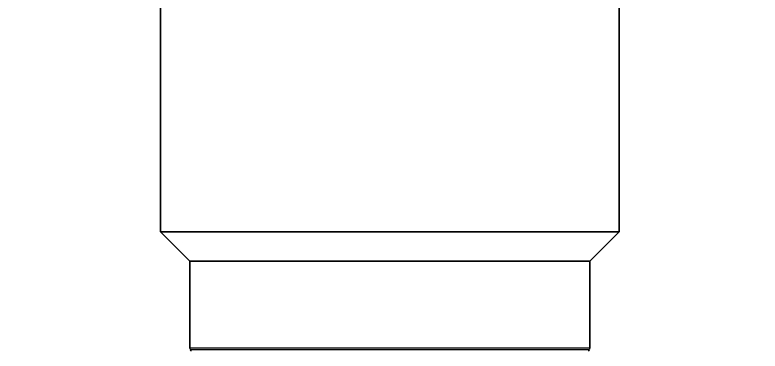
# Model space of a CAD drawing. Header units: millimetres. Extents: x -92220 to 11040, y -5929 to 27498.
# Drawn here: x 328.4 to 421, y 1232.2 to 1274.1 of the extents above; entities that cross this region are included whole.
import ezdxf

# ---------------------------------------------------------------- set-up
doc = ezdxf.new("R2010")
doc.units = ezdxf.units.MM
doc.layers.add('11 Водоразборный узел', color=7, linetype='Continuous')
doc.layers.add('13 Канализация 2', color=7, linetype='Continuous')

msp = doc.modelspace()

# ---------------------------------------------------------------- hatches: boundary and pattern name
at = {"layer": '13 Канализация 2', "lineweight": -3}
h = msp.add_hatch(dxfattribs=at)
h.set_pattern_fill('ANSI31', color=256, scale=5, style=0)
edge = h.paths.add_edge_path()
edge.add_spline(control_points=[(628.417, 289.958), (628.413, 296.534), (627.794, 309.63), (625.113, 329.006), (620.847, 347.938), (613.291, 372.552), (600.722, 402.332), (582.093, 436.519), (561.126, 469.616), (531.714, 512.621), (502.022, 554.898), (475.903, 598.706), (458.402, 631.834), (442.597, 665.492), (428.341, 699.651), (415.475, 734.272), (399.957, 781.03), (383.257, 840.511), (366.293, 912.956), (346.308, 1010.818), (326.412, 1108.776), (307.344, 1206.593), (298.309, 1267.718), (293.741, 1316.59), (291.305, 1365.81), (292.25, 1402.842), (292.25, 1427.655)], knot_values=[0, 0, 0, 0, 19.727014, 39.263718, 58.613595, 77.881164, 116.445009, 155.330985, 194.563689, 233.934036, 311.640841, 349.454811, 386.860875, 423.995714, 460.969763, 497.872007, 534.771368, 608.741647, 683.117566, 757.9428, 908.373419, 983.002416, 1056.899524, 1093.609668, 1130.227868, 1204.665591, 1204.665591, 1204.665591, 1204.665591], degree=3, periodic=0)
edge.add_line((292.25, 1427.655), (277.75, 1427.655))
edge.add_spline(control_points=[(277.75, 1427.655), (277.75, 1402.521), (274.67, 1280.259), (340.075, 987.907), (400.946, 617.006), (613.917, 391.222), (613.917, 289.832)], knot_values=[0, 0, 0, 0, 75.401912, 366.059478, 892.491043, 1196.661394, 1196.661394, 1196.661394, 1196.661394], degree=3, periodic=0)
edge.add_line((613.917, 289.832), (628.417, 289.958))

# ---------------------------------------------------------------- linework, layer by layer
at = {"layer": '11 Водоразборный узел', "lineweight": 35}
for p, q in [((346.5, 1283.933), (346.5, 1247.083)), ((403.5, 1279.933), (403.5, 1247.083)), ((400.011, 1247.083), (346.5, 1247.083)), ((350.15, 1243.433), (396.808, 1243.433)), ((350.35, 1232.433), (396.632, 1232.433)), ((399.543, 1232.433), (350.45, 1232.433))]:
    msp.add_line(p, q, dxfattribs=at)
at = {"layer": '11 Водоразборный узел', "lineweight": 35, "ltscale": 0.129047}
for p, q in [((350.15, 1243.433), (346.5, 1247.083)), ((399.85, 1243.433), (403.5, 1247.083))]:
    msp.add_line(p, q, dxfattribs=at)
at = {"layer": '11 Водоразборный узел', "lineweight": 35, "ltscale": 0.087222}
msp.add_line((400.011, 1247.083), (403.5, 1247.083), dxfattribs=at)
at = {"layer": '11 Водоразборный узел', "lineweight": 35, "ltscale": 0.27}
for p, q in [((350.15, 1243.433), (350.15, 1232.633)), ((399.85, 1243.433), (399.85, 1232.633))]:
    msp.add_line(p, q, dxfattribs=at)
at = {"layer": '11 Водоразборный узел', "lineweight": 35, "ltscale": 0.076052}
msp.add_line((396.808, 1243.433), (399.85, 1243.433), dxfattribs=at)
at = {"layer": '11 Водоразборный узел', "lineweight": 13}
msp.add_line((350.15, 1232.633), (396.808, 1232.633), dxfattribs=at)
at = {"layer": '11 Водоразборный узел', "lineweight": 35, "ltscale": 0.075439}
msp.add_line((396.632, 1232.433), (399.65, 1232.433), dxfattribs=at)
at = {"layer": '11 Водоразборный узел', "lineweight": 13, "ltscale": 0.076052}
msp.add_line((396.808, 1232.633), (399.85, 1232.633), dxfattribs=at)
at = {"layer": '11 Водоразборный узел', "lineweight": 35, "ltscale": 0.000170898}
msp.add_line((399.55, 1232.433), (399.543, 1232.433), dxfattribs=at)
at = {"layer": '11 Водоразборный узел', "lineweight": 35}
for centre, start, end in [((350.35, 1232.633), 180.00001, 270), ((350.45, 1232.233), 90, 179.99999), ((399.55, 1232.233), 0.00001, 90), ((399.65, 1232.633), 270, 0)]:
    msp.add_arc(centre, 0.2, start, end, dxfattribs=at)
at = {"layer": '13 Канализация 2', "lineweight": 80, "start_tangent": (0, -1), "end_tangent": (0, -1)}
msp.add_spline([(277.75, 1427.655), (277.75, 1352.253), (320.833, 1064.806), (480.449, 563.156), (613.917, 289.832)], degree=3, dxfattribs=at)
at = {"layer": '13 Канализация 2', "lineweight": 80}
msp.add_open_spline([(292.25, 1427.655), (292.25, 1402.842), (291.305, 1365.81), (293.741, 1316.59), (298.309, 1267.718), (307.344, 1206.593), (326.412, 1108.776), (346.308, 1010.818), (366.293, 912.956), (383.257, 840.511), (399.957, 781.03), (415.475, 734.272), (428.341, 699.651), (442.597, 665.492), (458.402, 631.834), (475.903, 598.706), (502.022, 554.898), (531.714, 512.621), (561.126, 469.616), (582.093, 436.519), (600.722, 402.332), (613.291, 372.552), (620.847, 347.938), (625.113, 329.006), (627.794, 309.63), (628.413, 296.534), (628.417, 289.958)], degree=3, knots=[0, 0, 0, 0, 74.437722, 111.055923, 147.766067, 221.663174, 296.292172, 446.722791, 521.548025, 595.923944, 669.894223, 706.793584, 743.695828, 780.669877, 817.804716, 855.21078, 893.02475, 970.731554, 1010.101902, 1049.334606, 1088.220582, 1126.784427, 1146.051996, 1165.401873, 1184.938576, 1204.665591, 1204.665591, 1204.665591, 1204.665591], dxfattribs=at)

doc.saveas('drawing.dxf')
